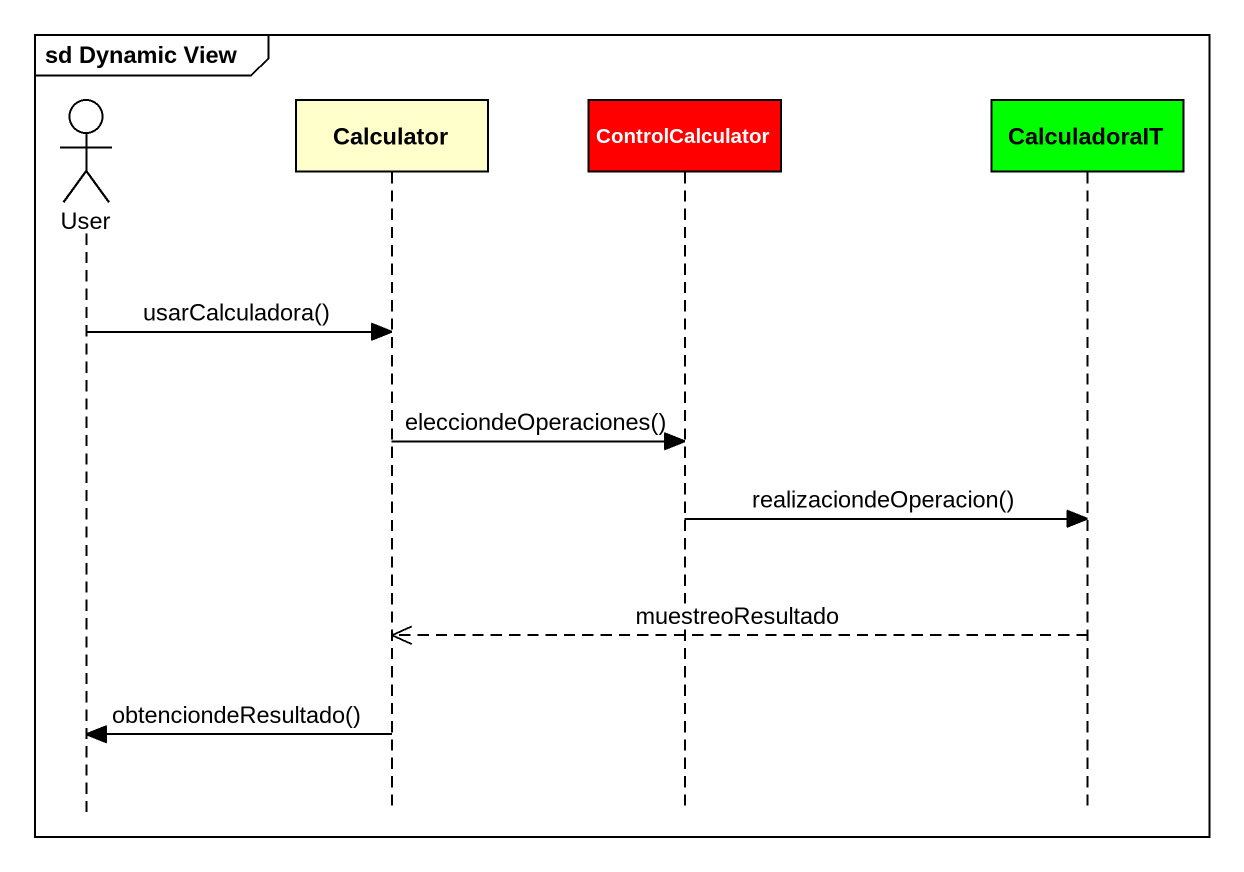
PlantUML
@startuml
mainframe sd Dynamic View
hide footbox
actor User
participant Calculator
participant ControlCalculator #FF0000
participant CalculadoraIT #00FF00

User -> Calculator : usarCalculadora()
Calculator -> ControlCalculator : elecciondeOperaciones()
ControlCalculator -> CalculadoraIT : realizaciondeOperacion()
CalculadoraIT -->> Calculator : muestreoResultado
Calculator -> User : obtenciondeResultado()
@enduml
